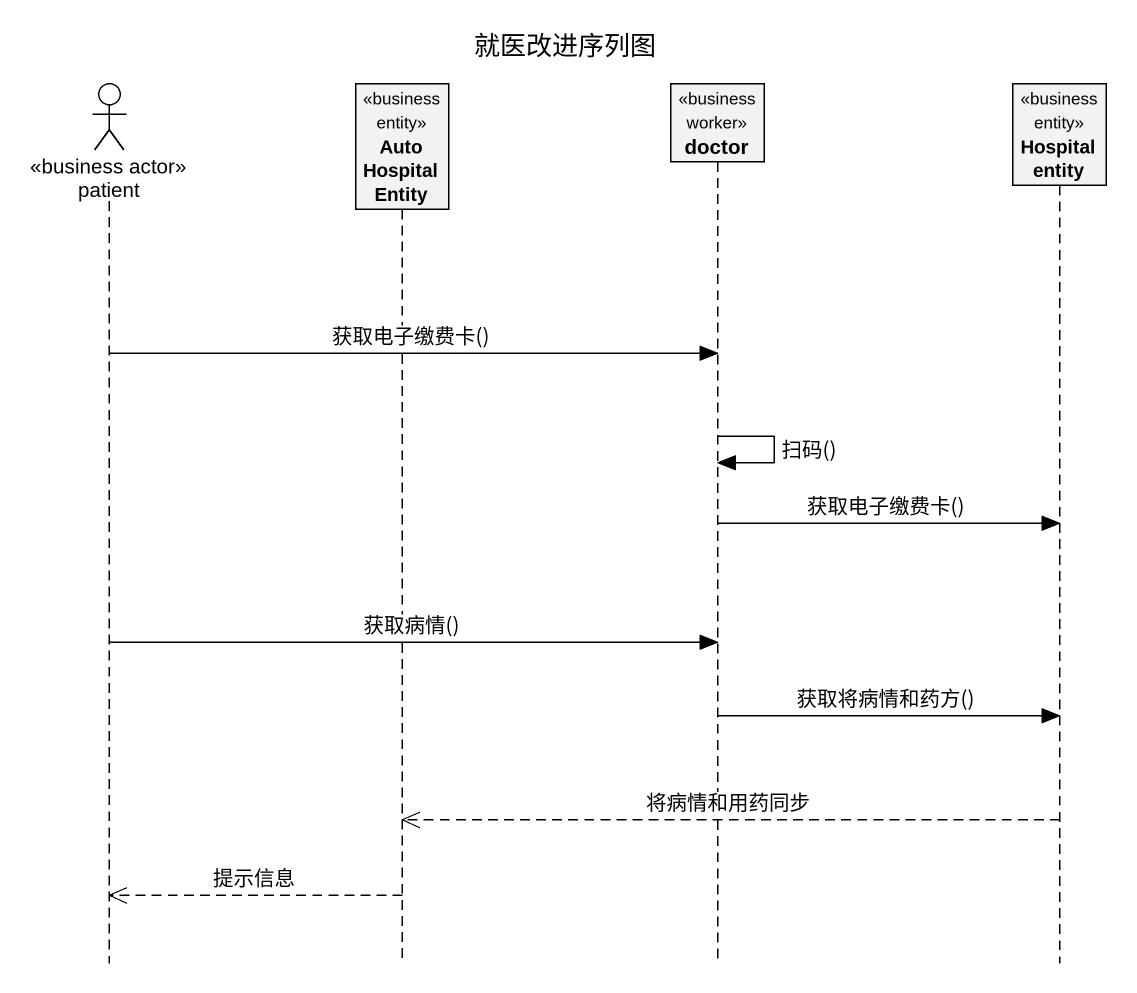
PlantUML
@startuml
title 就医改进序列图
hide footbox
actor patient <<business actor>>
participant "Auto Hospital Entity" as Auto_Hospital_Entity <<business entity>>
participant doctor <<business worker>>
participant "Hospital entity" as Hospital_entity <<business entity>>

patient -> doctor : 获取电子缴费卡()
doctor -> doctor : 扫码()
doctor -> Hospital_entity : 获取电子缴费卡()
patient -> doctor : 获取病情()
doctor -> Hospital_entity : 获取将病情和药方()
Hospital_entity -->> Auto_Hospital_Entity : 将病情和用药同步
Auto_Hospital_Entity -->> patient : 提示信息
@enduml
